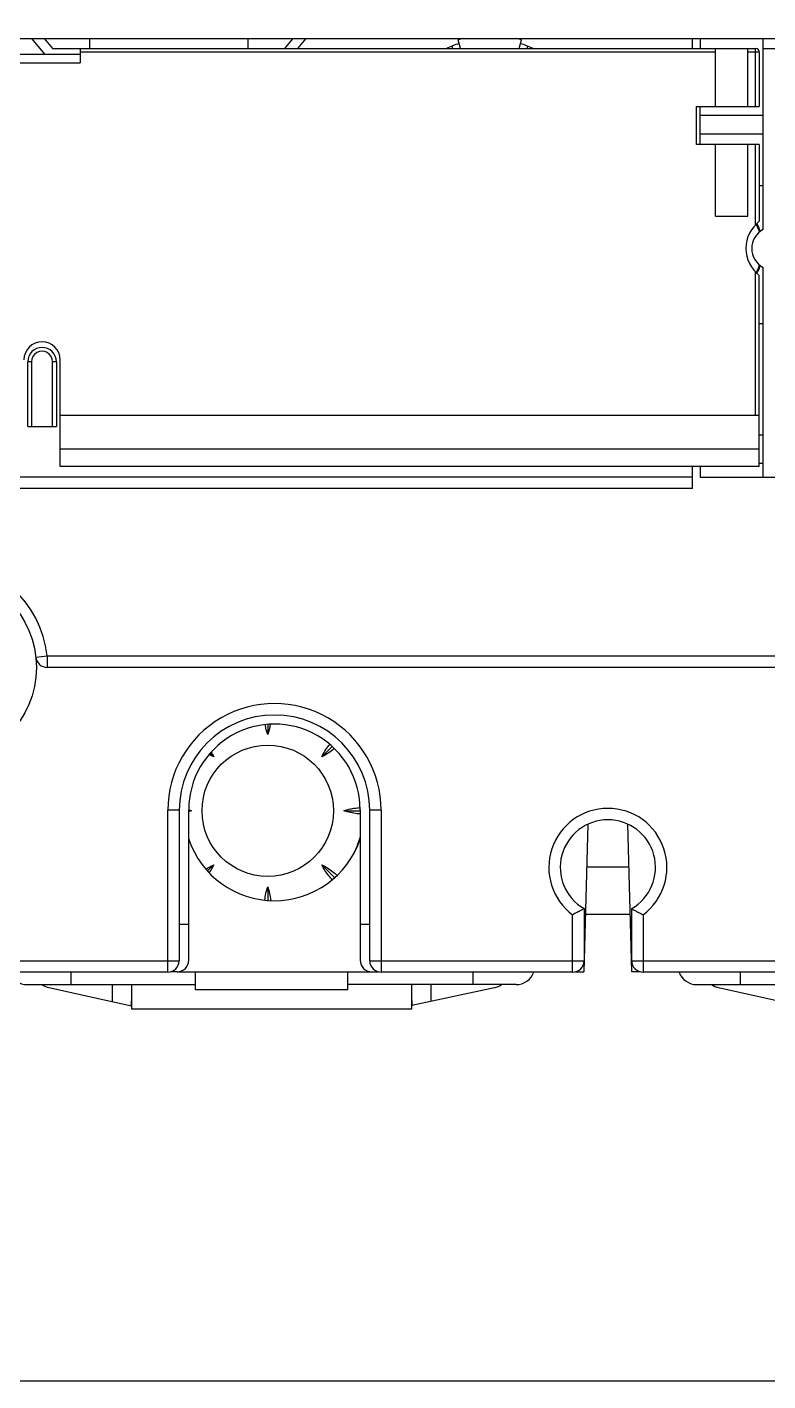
# Model space of a CAD drawing. Header units: millimetres. Extents: x -279 to 279, y -124 to 124.
# Drawn here: x 148.6 to 187.5, y -111.7 to -40.6 of the extents above; entities that cross this region are included whole.
import ezdxf

# ---------------------------------------------------------------- set-up
doc = ezdxf.new("R2010")
doc.units = ezdxf.units.MM

msp = doc.modelspace()

# ---------------------------------------------------------------- linework, layer by layer
for p, q in [((144.676, -41.232), (248.576, -41.232)), ((149.574, -42.054), (148.885, -41.232)), ((149.538, -41.232), (149.975, -41.754)), ((149.975, -41.754), (151.426, -41.754)), ((151.426, -41.754), (151.426, -42.504)), ((151.426, -41.754), (186.876, -41.754)), ((151.926, -41.754), (151.926, -41.232)), ((160.226, -41.232), (160.226, -41.754)), ((162.178, -41.754), (162.615, -41.232)), ((163.268, -41.232), (162.83, -41.754)), ((170.936, -41.632), (170.968, -41.754)), ((171.386, -41.754), (171.266, -41.306)), ((174.467, -41.754), (174.587, -41.306)), ((174.884, -41.754), (174.917, -41.632)), ((183.576, -41.754), (183.576, -41.232)), ((183.976, -41.232), (183.976, -41.754)), ((184.776, -44.804), (184.776, -41.754)), ((186.476, -44.804), (186.476, -41.754)), ((186.876, -44.804), (186.876, -41.754)), ((187.276, -51.259), (187.276, -41.232)), ((187.276, -41.759), (248.976, -41.759)), ((147.426, -42.054), (151.426, -42.054)), ((147.426, -42.504), (151.426, -42.504)), ((184.776, -41.954), (151.426, -41.954)), ((187.076, -41.954), (186.476, -41.954)), ((187.076, -41.954), (187.076, -44.804)), ((183.776, -44.804), (187.076, -44.804)), ((183.776, -46.804), (183.776, -44.804)), ((183.976, -46.804), (183.976, -44.804)), ((183.976, -45.259), (187.276, -45.259)), ((187.076, -46.804), (183.776, -46.804)), ((187.276, -46.259), (183.976, -46.259)), ((184.776, -50.554), (184.776, -46.804)), ((186.476, -50.554), (186.476, -46.804)), ((186.876, -51.009), (186.876, -46.804)), ((187.076, -46.804), (187.076, -50.829)), ((187.076, -48.959), (187.276, -48.959)), ((184.776, -50.554), (186.476, -50.554)), ((187.276, -64.259), (187.276, -53.259)), ((186.876, -61.004), (186.876, -53.499)), ((187.076, -63.704), (187.076, -53.679)), ((187.276, -56.209), (187.076, -56.209)), ((148.876, -58.204), (148.676, -58.204)), ((148.676, -61.604), (148.676, -58.204)), ((148.876, -58.204), (148.876, -61.604)), ((150.176, -58.204), (149.976, -58.204)), ((149.976, -61.604), (149.976, -58.204)), ((150.176, -58.204), (150.176, -61.604)), ((150.376, -63.704), (150.376, -58.104)), ((150.376, -61.004), (187.076, -61.004)), ((148.676, -61.604), (150.176, -61.604)), ((187.276, -62.054), (187.076, -62.054)), ((150.376, -62.779), (187.076, -62.779)), ((187.076, -63.704), (150.376, -63.704)), ((183.576, -64.854), (183.576, -63.704)), ((183.976, -63.704), (183.976, -64.259)), ((187.276, -63.554), (187.076, -63.554)), ((109.476, -64.254), (183.576, -64.254)), ((183.976, -64.259), (248.976, -64.259)), ((183.576, -64.854), (109.276, -64.854)), ((149.098, -73.718), (149.694, -73.654)), ((149.694, -73.654), (208.559, -73.654)), ((149.694, -73.654), (149.694, -74.254)), ((208.559, -74.254), (149.694, -74.254)), ((161.273, -77.248), (161.273, -77.78)), ((158.25, -78.76), (158.443, -78.952)), ((164.103, -78.952), (164.649, -78.406)), ((157.124, -89.632), (157.124, -81.732)), ((166.124, -81.732), (166.124, -89.632)), ((156.626, -81.754), (156.026, -81.754)), ((156.026, -90.254), (156.026, -81.754)), ((156.626, -81.754), (156.626, -89.654)), ((157.27, -81.782), (157.124, -81.782)), ((165.275, -81.782), (166.124, -81.782)), ((167.226, -81.754), (166.626, -81.754)), ((166.626, -89.654), (166.626, -81.754)), ((167.226, -81.754), (167.226, -90.254)), ((178.073, -82.489), (177.871, -90.232)), ((180.382, -90.232), (180.179, -82.489)), ((158.443, -84.612), (158.111, -84.944)), ((164.103, -84.612), (164.787, -85.296)), ((178.015, -84.732), (180.238, -84.732)), ((161.273, -85.784), (161.273, -86.487)), ((177.276, -90.254), (177.276, -87.241)), ((177.876, -86.919), (177.876, -89.654)), ((180.303, -87.232), (177.949, -87.232)), ((180.376, -89.654), (180.376, -86.919)), ((180.976, -87.241), (180.976, -90.254)), ((156.626, -87.732), (157.124, -87.732)), ((166.124, -87.732), (166.626, -87.732)), ((145.376, -89.654), (156.626, -89.654)), ((156.026, -90.254), (145.976, -90.254)), ((150.929, -90.254), (150.929, -90.907)), ((156.524, -90.232), (156.185, -90.232)), ((166.724, -90.252), (156.524, -90.252)), ((157.479, -91.182), (157.479, -90.252)), ((165.479, -91.182), (165.479, -90.252)), ((166.626, -89.654), (177.876, -89.654)), ((166.724, -90.232), (167.068, -90.232)), ((177.276, -90.254), (167.226, -90.254)), ((172.03, -90.254), (172.03, -90.907)), ((177.435, -90.232), (177.871, -90.232)), ((180.376, -89.654), (191.626, -89.654)), ((180.818, -90.232), (180.382, -90.232)), ((191.026, -90.254), (180.976, -90.254)), ((186.076, -90.254), (186.076, -90.907)), ((148.654, -90.907), (157.479, -90.907)), ((153.129, -91.808), (153.129, -90.907)), ((154.129, -90.907), (154.129, -92.182)), ((174.304, -90.907), (165.479, -90.907)), ((168.829, -92.182), (168.829, -90.907)), ((169.829, -90.907), (169.829, -91.795)), ((183.801, -90.907), (192.626, -90.907)), ((149.788, -91.068), (154.129, -92.03)), ((165.479, -91.182), (157.479, -91.182)), ((173.17, -91.079), (168.829, -92.009)), ((184.935, -91.068), (189.276, -92.03)), ((154.129, -92.182), (168.829, -92.182))]:
    msp.add_line(p, q)
at = {"color": 7}
msp.add_lwpolyline([(-278.724, -111.719), (271.276, -111.719), (271.276, 108.281), (-278.724, 108.281)], close=True, dxfattribs=at)
for centre, radius in [((144.126, -74.254), 5), ((161.273, -81.782), 3.45)]:
    msp.add_circle(centre, radius)
for centre, radius, start, end in [((172.926, -46.759), 5.7, 104.06199, 106.93999), ((172.926, -46.759), 5.7, 73.06001, 75.93801), ((172.926, -46.759), 5.5, 107.01056, 114.43846), ((172.926, -46.759), 5.5, 65.56154, 72.98944), ((186.876, -41.954), 0.2, 0, 90), ((188.176, -52.254), 1.8, 127.66989, -127.66989), ((184.476, -52.259), 2.75, 18.85887, 27.8063), ((184.476, -52.259), 2.8, 18.8392, 28.09747), ((187.81, -52.259), 1.133, 118.07249, -118.07249), ((184.476, -52.259), 2.75, -27.6512, -18.44029), ((184.476, -52.259), 2.8, -27.94353, -18.8392), ((149.426, -58.104), 0.95, 0, 180), ((149.426, -58.204), 0.75, 0, 180), ((149.426, -58.204), 0.55, -0.00784, 180), ((144.126, -74.254), 5.6, 6.15064, 173.84936), ((149.694, -73.654), 0.6, -173.84936, -90), ((161.626, -81.754), 5.6, 0, -179.99938), ((161.626, -81.754), 5, 0, -180), ((161.624, -81.732), 4.5, -0.00001, -179.99616), ((179.126, -84.754), 3.1, -53.36079, -126.63921), ((179.126, -84.754), 2.5, -60, -120), ((161.626, -81.752), 4.75, -161.42959, -18.72993), ((161.273, -81.782), 5.05, -25.90825, -16.07502), ((161.273, -81.782), 5.051, -25.54215, -16.12882), ((148.654, -89.907), 1, -159.71201, -90), ((156.026, -89.654), 0.6, -90, 0), ((156.524, -89.632), 0.6, -90.05137, 0), ((166.724, -89.632), 0.6, -179.99968, -90.05105), ((167.226, -89.654), 0.6, 180, -90), ((174.304, -89.907), 1, -89.9998, -20.28801), ((177.276, -89.654), 0.6, -90, 0), ((180.976, -89.654), 0.6, 180, -90), ((183.801, -89.907), 1, -159.70841, -90), ((150.004, -90.092), 1, -125.32611, -102.48908), ((172.954, -90.103), 1, -77.56824, -53.61747), ((185.151, -90.092), 1, -125.32611, -102.48908)]:
    msp.add_arc(centre, radius, start, end)
for points, knots in [([(161.273, -77.78), (161.233, -77.669), (161.185, -77.497), (161.152, -77.322), (161.142, -77.262)], [0, 0, 0, 0, 0.3517875, 0.5349158, 0.5349158, 0.5349158, 0.5349158]), ([(161.406, -77.242), (161.396, -77.309), (161.362, -77.491), (161.312, -77.67), (161.273, -77.78)], [0, 0, 0, 0, 0.2029699, 0.5544472, 0.5544472, 0.5544472, 0.5544472]), ([(164.103, -78.952), (164.153, -78.846), (164.268, -78.64), (164.422, -78.429), (164.514, -78.318), (164.531, -78.298)], [0, 0, 0, 0, 0.3517865, 0.7058999, 0.7836192, 0.7836192, 0.7836192, 0.7836192]), ([(164.768, -78.515), (164.744, -78.535), (164.63, -78.63), (164.414, -78.786), (164.208, -78.902), (164.103, -78.952)], [0, 0, 0, 0, 0.092299, 0.4463906, 0.797858, 0.797858, 0.797858, 0.797858]), ([(165.275, -81.782), (165.385, -81.743), (165.575, -81.69), (165.767, -81.655), (165.845, -81.644)], [0, 0, 0, 0, 0.3517663, 0.5876535, 0.5876535, 0.5876535, 0.5876535]), ([(165.845, -81.644), (165.884, -81.639), (165.975, -81.627), (166.067, -81.62), (166.119, -81.617)], [0, 0, 0, 0, 0.1183966, 0.2751346, 0.2751346, 0.2751346, 0.2751346]), ([(166.124, -81.948), (166.07, -81.945), (165.899, -81.931), (165.612, -81.885), (165.385, -81.821), (165.275, -81.782)], [0, 0, 0, 0, 0.1624093, 0.5165475, 0.8680117, 0.8680117, 0.8680117, 0.8680117]), ([(158.03, -84.854), (158.065, -84.829), (158.197, -84.741), (158.337, -84.662), (158.443, -84.612)], [0, 0, 0, 0, 0.1267408, 0.4782329, 0.4782329, 0.4782329, 0.4782329]), ([(158.443, -84.612), (158.392, -84.718), (158.312, -84.861), (158.221, -84.996), (158.195, -85.033)], [0, 0, 0, 0, 0.3518006, 0.4888598, 0.4888598, 0.4888598, 0.4888598]), ([(164.103, -84.612), (164.208, -84.663), (164.414, -84.778), (164.682, -84.973), (164.843, -85.114), (164.911, -85.18)], [0, 0, 0, 0, 0.3517858, 0.7058983, 0.9919276, 0.9919276, 0.9919276, 0.9919276]), ([(164.657, -85.407), (164.596, -85.342), (164.459, -85.186), (164.268, -84.924), (164.153, -84.718), (164.103, -84.612)], [0, 0, 0, 0, 0.2664496, 0.6205443, 0.9720211, 0.9720211, 0.9720211, 0.9720211]), ([(161.12, -86.472), (161.132, -86.355), (161.169, -86.122), (161.233, -85.895), (161.273, -85.784)], [0, 0, 0, 0, 0.3546032, 0.7060814, 0.7060814, 0.7060814, 0.7060814]), ([(161.273, -85.784), (161.312, -85.895), (161.376, -86.122), (161.414, -86.363), (161.427, -86.488), (161.428, -86.495)], [0, 0, 0, 0, 0.3517872, 0.7059578, 0.729133, 0.729133, 0.729133, 0.729133]), ([(177.876, -86.919), (177.863, -86.927), (177.809, -86.958), (177.69, -87.025), (177.504, -87.125), (177.357, -87.201), (177.276, -87.241)], [0, 0, 0, 0, 0.0464425, 0.1872009, 0.409238, 0.6812205, 0.6812205, 0.6812205, 0.6812205]), ([(180.376, -86.919), (180.39, -86.927), (180.444, -86.958), (180.562, -87.024), (180.749, -87.125), (180.895, -87.2), (180.976, -87.241)], [0, 0, 0, 0, 0.046254, 0.1864736, 0.4083174, 0.6812207, 0.6812207, 0.6812207, 0.6812207]), ([(154.087, -92.02), (154.101, -91.991), (154.119, -91.92), (154.125, -91.832), (154.127, -91.776), (154.128, -91.761)], [0, 0, 0, 0, 0.0961682, 0.2178848, 0.2637484, 0.2637484, 0.2637484, 0.2637484]), ([(168.83, -91.745), (168.831, -91.76), (168.832, -91.815), (168.838, -91.901), (168.852, -91.972), (168.864, -92.002)], [0, 0, 0, 0, 0.0438197, 0.1644144, 0.2594884, 0.2594884, 0.2594884, 0.2594884])]:
    msp.add_open_spline(points, degree=3, knots=knots)
for points in [[(158.443, -78.952), (158.358, -78.912), (158.276, -78.867), (158.196, -78.819)], [(158.306, -78.7), (158.356, -78.781), (158.402, -78.866), (158.443, -78.952)], [(157.125, -81.735), (157.174, -81.749), (157.222, -81.765), (157.27, -81.782)], [(157.27, -81.782), (157.222, -81.799), (157.174, -81.815), (157.125, -81.829)]]:
    msp.add_open_spline(points, degree=3)

doc.saveas('drawing.dxf')
